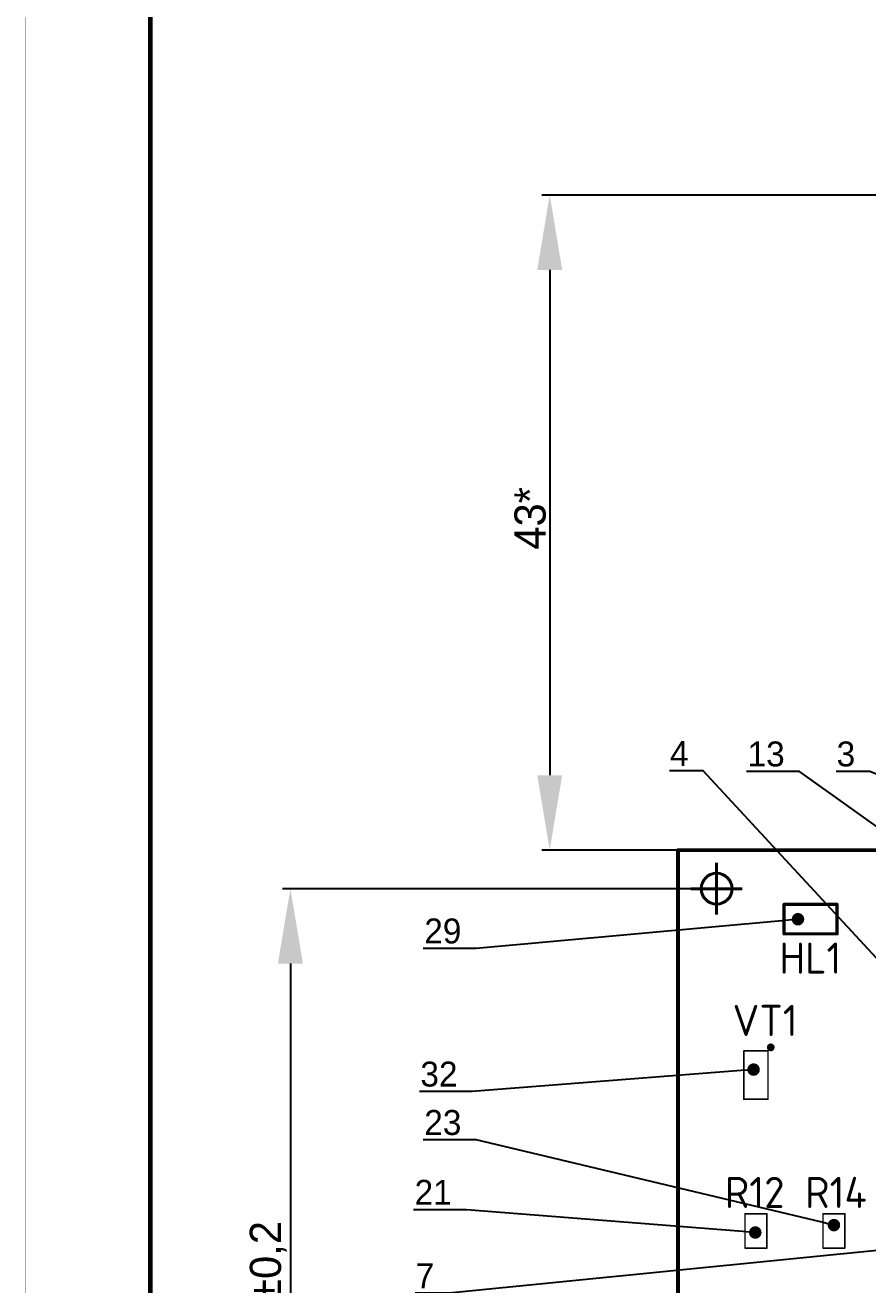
# Model space of a CAD drawing. Header units: millimetres. Extents: x 0 to 841, y 0 to 594.
# Drawn here: x 0 to 135, y 287.8 to 489.8 of the extents above; entities that cross this region are included whole.
import ezdxf
from ezdxf import colors
from ezdxf.entities.mleader import LeaderData, LeaderLine
from ezdxf.math import Vec2, Vec3

# ---------------------------------------------------------------- set-up
doc = ezdxf.new("R2010")
doc.units = ezdxf.units.MM
doc.layers.get('0').update_dxf_attribs({"lineweight": 50})
for name, color, linetype in [('Mechanical13', 56, 'Continuous'), ('Sheet', 255, 'Continuous'), ('маркировка', 38, 'Continuous')]:
    doc.layers.add(name, color=color, linetype=linetype)
doc.layers.add('Отверстия', color=7, linetype='Continuous', lineweight=30)
doc.layers.add('Позиции', color=131, linetype='Continuous', lineweight=40)
doc.styles.add('Gost', font='GOST type B.ttf', dxfattribs={"oblique": 15, "height": 6})
doc.dimstyles.new('ISO-25', dxfattribs={"dimtxt": 2.5, "dimasz": 2.5, "dimexe": 1.25, "dimexo": 0.625, "dimtad": 1, "dimtxsty": 'Standard', "dimcen": 2.5, "dimadec": 0, "dimazin": 0, "dimtfac": 1, "dimtmove": 0, "dimatfit": 3, "dimfxl": 1, "dimarcsym": 0})

# ---------------------------------------------------------------- blocks, each defined once
blk = doc.blocks.new('*D38')
at = {"color": 0, "lineweight": -2, "transparency": 16777216}
for p, q in [((165.84, 462.56), (82.78, 462.56)), ((84.03, 450.56), (84.03, 369.53)), ((165.84, 357.53), (82.78, 357.53))]:
    blk.add_line(p, q, dxfattribs=at)
at = {"color": 0, "lineweight": 90, "transparency": 16777216}
for points in [[(82.03, 450.56), (86.03, 450.56), (84.03, 462.56)], [(82.03, 369.53), (86.03, 369.53), (84.03, 357.53)]]:
    blk.add_solid(points, dxfattribs=at)
at = {"layer": 'Defpoints', "color": 0, "lineweight": 90, "transparency": 16777216}
for p in [(166.47, 462.56), (84.03, 357.53), (166.47, 357.53)]:
    blk.add_point(p, dxfattribs=at)
at = {"color": 0, "lineweight": 40, "transparency": 16777216, "insert": (80.91, 410.73), "char_height": 2.5, "attachment_point": 5, "rotation": 90}
blk.add_mtext('{\\H2x;43*}', dxfattribs=at)
blk = doc.blocks.new('*D39')
at = {"color": 0, "lineweight": -2, "transparency": 16777216}
for p, q in [((110.15, 351.34), (41.21, 351.34)), ((42.46, 339.34), (42.46, 233.4)), ((110.15, 221.4), (41.21, 221.4))]:
    blk.add_line(p, q, dxfattribs=at)
at = {"color": 0, "lineweight": 90, "transparency": 16777216}
for points in [[(40.46, 339.34), (44.46, 339.34), (42.46, 351.34)], [(40.46, 233.4), (44.46, 233.4), (42.46, 221.4)]]:
    blk.add_solid(points, dxfattribs=at)
at = {"layer": 'Defpoints', "color": 0, "lineweight": 90, "transparency": 16777216}
for p in [(110.78, 351.34), (42.46, 221.4), (110.78, 221.4)]:
    blk.add_point(p, dxfattribs=at)
at = {"color": 0, "lineweight": 40, "transparency": 16777216, "insert": (38.92, 287.86), "char_height": 2.5, "attachment_point": 5, "rotation": 90}
blk.add_mtext('{\\H2x;52%%P0,2}', dxfattribs=at)
blk = doc.blocks.new('_Dot')
at = {"color": 0, "linetype": 'ByBlock', "lineweight": -2}
blk.add_line((-0.5, 0), (-1, 0), dxfattribs=at)
at = {"color": 0, "linetype": 'ByBlock', "lineweight": 90, "const_width": 0.5}
blk.add_lwpolyline([(-0.25, 0, 1), (0.25, 0, 1)], format="xyb", close=True, dxfattribs=at)

msp = doc.modelspace()

# ---------------------------------------------------------------- linework, layer by layer
at = {"layer": 'Mechanical13', "lineweight": 40, "const_width": 0.25}
for points in [[(115.152, 317.592), (115.152, 325.342)], [(115.152, 325.342), (119.027, 325.342)], [(119.027, 317.592), (119.027, 325.342)], [(115.152, 317.592), (119.027, 317.592)], [(115.339, 299.217), (118.839, 299.217)], [(115.339, 293.717), (115.339, 299.217)], [(118.839, 293.717), (118.839, 299.217)], [(127.839, 299.217), (131.339, 299.217)], [(127.839, 293.717), (127.839, 299.217)], [(131.339, 293.717), (131.339, 299.217)], [(115.339, 293.717), (118.839, 293.717)], [(127.839, 293.717), (131.339, 293.717)]]:
    msp.add_lwpolyline(points, dxfattribs=at)
at = {"layer": 'Mechanical13', "lineweight": 40, "const_width": 0.125}
for points in [[(115.089, 325.342, 1), (115.214, 325.342, 1)], [(115.089, 325.342, 1), (115.214, 325.342, 1)], [(118.964, 325.342, 1), (119.089, 325.342, 1)], [(118.964, 325.342, 1), (119.089, 325.342, 1)], [(115.089, 317.592, 1), (115.214, 317.592, 1)], [(115.089, 317.592, 1), (115.214, 317.592, 1)], [(118.964, 317.592, 1), (119.089, 317.592, 1)], [(118.964, 317.592, 1), (119.089, 317.592, 1)], [(115.277, 299.217, 1), (115.402, 299.217, 1)], [(115.277, 299.217, 1), (115.402, 299.217, 1)], [(118.777, 299.217, 1), (118.902, 299.217, 1)], [(118.777, 299.217, 1), (118.902, 299.217, 1)], [(127.777, 299.217, 1), (127.902, 299.217, 1)], [(127.777, 299.217, 1), (127.902, 299.217, 1)], [(131.277, 299.217, 1), (131.402, 299.217, 1)], [(131.277, 299.217, 1), (131.402, 299.217, 1)], [(115.277, 293.717, 1), (115.402, 293.717, 1)], [(115.277, 293.717, 1), (115.402, 293.717, 1)], [(118.777, 293.717, 1), (118.902, 293.717, 1)], [(118.777, 293.717, 1), (118.902, 293.717, 1)], [(127.777, 293.717, 1), (127.902, 293.717, 1)], [(127.777, 293.717, 1), (127.902, 293.717, 1)], [(131.277, 293.717, 1), (131.402, 293.717, 1)], [(131.277, 293.717, 1), (131.402, 293.717, 1)]]:
    msp.add_lwpolyline(points, format="xyb", close=True, dxfattribs=at)
at = {"layer": 'Sheet', "lineweight": 40}
for points, const_width in [([(0, 594), (840.958, 594), (840.958, 0.042), (0, 0.042), (0, 594)], 0.0991), ([(20, 5), (20, 589)], 0.749)]:
    msp.add_lwpolyline(points, dxfattribs=dict(at, const_width=const_width))
at = {"layer": 'маркировка', "lineweight": 40}
for points, const_width in [([(104.591, 357.529), (166.466, 357.529)], 0.629), ([(104.591, 215.217), (104.591, 357.529)], 0.629), ([(121.589, 348.842), (130.089, 348.842)], 0.5), ([(121.589, 344.092), (121.589, 348.842)], 0.5), ([(130.089, 344.092), (130.089, 348.842)], 0.5), ([(121.589, 344.092), (130.089, 344.092)], 0.5)]:
    msp.add_lwpolyline(points, dxfattribs=dict(at, const_width=const_width))
for points, const_width in [([(104.433, 357.529, 1), (104.748, 357.529, 1)], 0.314), ([(104.433, 357.529, 1), (104.748, 357.529, 1)], 0.314), ([(121.464, 348.842, 1), (121.714, 348.842, 1)], 0.25), ([(121.464, 348.842, 1), (121.714, 348.842, 1)], 0.25), ([(129.964, 348.842, 1), (130.214, 348.842, 1)], 0.25), ([(129.964, 348.842, 1), (130.214, 348.842, 1)], 0.25), ([(121.464, 344.092, 1), (121.714, 344.092, 1)], 0.25), ([(121.464, 344.092, 1), (121.714, 344.092, 1)], 0.25), ([(129.964, 344.092, 1), (130.214, 344.092, 1)], 0.25), ([(129.964, 344.092, 1), (130.214, 344.092, 1)], 0.25), ([(119.777, 325.904, 1), (119.152, 325.904, 1)], 0.625), ([(118.995, 325.904, 1), (119.308, 325.904, 1)], 0.312), ([(119.62, 325.904, 1), (119.933, 325.904, 1)], 0.312)]:
    msp.add_lwpolyline(points, format="xyb", close=True, dxfattribs=dict(at, const_width=const_width))
at = {"layer": 'Отверстия', "lineweight": 40}
for p, q in [((110.778, 351.342), (110.778, 355.467)), ((110.778, 355.467), (110.778, 351.342)), ((110.778, 351.342), (106.653, 351.342)), ((106.653, 351.342), (110.778, 351.342)), ((110.778, 351.342), (110.778, 347.217)), ((110.778, 347.217), (110.778, 351.342)), ((110.778, 351.342), (114.903, 351.342))]:
    msp.add_line(p, q, dxfattribs=at)
msp.add_circle((110.778, 351.342), 2.475, dxfattribs=at)

# ---------------------------------------------------------------- texts
at = {"layer": 'маркировка', "lineweight": 40, "style": 'Gost'}
for s, p in [('HL1', (120.839, 337.717)), ('VT1', (113.339, 327.717)), ('R12', (112.086, 300.14)), ('R14', (124.955, 300.14))]:
    msp.add_text(s, height=5, dxfattribs=at).set_placement(p)

# ---------------------------------------------------------------- dimensions: what is measured, and where the dimension line sits
at = {"lineweight": 40}
for base, p1, p2, text, picture, middle in [((84.035, 357.529), (166.466, 462.56), (166.466, 357.529), '{\\H2x;43*}', '*D38', (84.035, 410.732)), ((42.457, 221.404), (110.778, 351.342), (110.778, 221.404), '{\\H2x;52%%P0,2}', '*D39', (42.457, 287.858))]:
    dim = msp.add_linear_dim(base=base, p1=p1, p2=p2, angle=90, text=text, dimstyle='ISO-25', override={"dimasz": 12}, dxfattribs=at)
    dim.commit()
    dim.dimension.update_dxf_attribs({"geometry": picture, "text_midpoint": middle, "dimtype": 160})

# ---------------------------------------------------------------- leaders
at = {"layer": 'Позиции', "lineweight": 40}
ml = msp.add_multileader_mtext('Standard', dxfattribs=at)
ml.set_content('4', color=256)
ml.set_leader_properties()
ml.set_arrow_properties(name='DOT')
ml.build(insert=Vec2(0, 0))
ml.multileader.update_dxf_attribs({"text_right_attachment_type": 6, "dogleg_length": 0.36, "arrow_head_size": 2})
ctx = ml.context
ctx.base_point, ctx.arrow_head_size, ctx.plane_origin = Vec3(101.619, 373.018), 2, Vec3(153.569, 321.63)
ctx.right_attachment, ctx.text_align_type = 6, 2
notes = []
notes.append((ctx, [(0, (1, 1, 0), (108.646, 370.218), (-1, 0), 0.36, [(0, [(153.569, 321.63)], 0, [])])]))
ctx.mtext.insert, ctx.mtext.alignment, ctx.mtext.flow_direction = Vec3(106.286, 375.018), 3, 5
ml = msp.add_multileader_mtext('Standard', dxfattribs=at)
ml.set_content('13', color=256)
ml.set_leader_properties()
ml.set_arrow_properties(name='DOT')
ml.build(insert=Vec2(0, 0))
ml.multileader.update_dxf_attribs({"text_right_attachment_type": 6, "dogleg_length": 0.36, "arrow_head_size": 2})
ctx = ml.context
ctx.base_point, ctx.arrow_head_size, ctx.plane_origin = Vec3(114.363, 372.948), 2, Vec3(191.336, 322.017)
ctx.right_attachment, ctx.text_align_type = 6, 2
notes.append((ctx, [(0, (1, 1, 0), (124.056, 370.148), (-1, 0), 0.36, [(0, [(191.336, 322.017)], 0, [])])]))
ctx.mtext.insert, ctx.mtext.alignment, ctx.mtext.flow_direction = Vec3(121.696, 374.948), 3, 5
ml = msp.add_multileader_mtext('Standard', dxfattribs=at)
ml.set_content('3', color=256)
ml.set_leader_properties()
ml.set_arrow_properties(name='DOT')
ml.build(insert=Vec2(0, 0))
ml.multileader.update_dxf_attribs({"text_right_attachment_type": 6, "dogleg_length": 0.36, "arrow_head_size": 2})
ctx = ml.context
ctx.base_point, ctx.arrow_head_size, ctx.plane_origin = Vec3(128.329, 372.948), 2, Vec3(223.574, 333.724)
ctx.right_attachment, ctx.text_align_type = 6, 2
notes.append((ctx, [(0, (1, 1, 0), (135.355, 370.148), (-1, 0), 0.36, [(0, [(223.574, 333.724)], 0, [])])]))
ctx.mtext.insert, ctx.mtext.alignment, ctx.mtext.flow_direction = Vec3(132.995, 374.948), 3, 5
ml = msp.add_multileader_mtext('Standard', dxfattribs=at)
ml.set_content('29', color=256)
ml.set_leader_properties()
ml.set_arrow_properties(name='DOT')
ml.build(insert=Vec2(0, 0))
ml.multileader.update_dxf_attribs({"text_right_attachment_type": 6, "dogleg_length": 0.36, "arrow_head_size": 2})
ctx = ml.context
ctx.base_point, ctx.arrow_head_size, ctx.plane_origin = Vec3(61.203, 344.564), 2, Vec3(123.824, 346.45)
ctx.right_attachment, ctx.text_align_type = 6, 2
notes.append((ctx, [(0, (1, 1, 0), (72.23, 341.764), (-1, 0), 0.36, [(0, [(123.824, 346.45)], 0, [])])]))
ctx.mtext.insert, ctx.mtext.alignment, ctx.mtext.flow_direction = Vec3(69.87, 346.564), 3, 5
ml = msp.add_multileader_mtext('Standard', dxfattribs=at)
ml.set_content('32', color=256)
ml.set_leader_properties()
ml.set_arrow_properties(name='DOT')
ml.build(insert=Vec2(0, 0))
ml.multileader.update_dxf_attribs({"text_right_attachment_type": 6, "dogleg_length": 0.36, "arrow_head_size": 2})
ctx = ml.context
ctx.base_point, ctx.arrow_head_size, ctx.plane_origin = Vec3(60.583, 321.62), 2, Vec3(116.706, 322.335)
ctx.right_attachment, ctx.text_align_type = 6, 2
notes.append((ctx, [(0, (1, 1, 0), (71.609, 318.82), (-1, 0), 0.36, [(0, [(116.706, 322.335)], 0, [])])]))
ctx.mtext.insert, ctx.mtext.alignment, ctx.mtext.flow_direction = Vec3(69.249, 323.62), 3, 5
ml = msp.add_multileader_mtext('Standard', dxfattribs=at)
ml.set_content('23', color=256)
ml.set_leader_properties()
ml.set_arrow_properties(name='DOT')
ml.build(insert=Vec2(0, 0))
ml.multileader.update_dxf_attribs({"text_right_attachment_type": 6, "dogleg_length": 0.36, "arrow_head_size": 2})
ctx = ml.context
ctx.base_point, ctx.arrow_head_size, ctx.plane_origin = Vec3(61.203, 313.858), 2, Vec3(129.589, 297.399)
ctx.right_attachment, ctx.text_align_type = 6, 2
notes.append((ctx, [(0, (1, 1, 0), (72.23, 311.058), (-1, 0), 0.36, [(0, [(129.589, 297.399)], 0, [])])]))
ctx.mtext.insert, ctx.mtext.alignment, ctx.mtext.flow_direction = Vec3(69.87, 315.858), 3, 5
ml = msp.add_multileader_mtext('Standard', dxfattribs=at)
ml.set_content('21', color=256)
ml.set_leader_properties()
ml.set_arrow_properties(name='DOT')
ml.build(insert=Vec2(0, 0))
ml.multileader.update_dxf_attribs({"text_right_attachment_type": 6, "dogleg_length": 0.36, "arrow_head_size": 2})
ctx = ml.context
ctx.base_point, ctx.arrow_head_size, ctx.plane_origin = Vec3(60.986, 302.655), 2, Vec3(116.981, 296.212)
ctx.right_attachment, ctx.text_align_type = 6, 2
notes.append((ctx, [(0, (1, 1, 0), (70.679, 299.855), (-1, 0), 0.36, [(0, [(116.981, 296.212)], 0, [])])]))
ctx.mtext.insert, ctx.mtext.alignment, ctx.mtext.flow_direction = Vec3(68.319, 304.655), 3, 5
ml = msp.add_multileader_mtext('Standard', dxfattribs=at)
ml.set_content('7', color=256)
ml.set_leader_properties()
ml.set_arrow_properties(name='DOT')
ml.build(insert=Vec2(0, 0))
ml.multileader.update_dxf_attribs({"text_right_attachment_type": 6, "dogleg_length": 0.36, "arrow_head_size": 2})
ctx = ml.context
ctx.base_point, ctx.arrow_head_size, ctx.plane_origin = Vec3(60.861, 289.281), 2, Vec3(154.209, 289.962)
ctx.right_attachment, ctx.text_align_type = 6, 2
notes.append((ctx, [(0, (1, 1, 0), (67.887, 286.481), (-1, 0), 0.36, [(0, [(155.11, 295.195)], 0, [])])]))
ctx.mtext.insert, ctx.mtext.alignment, ctx.mtext.flow_direction = Vec3(65.527, 291.281), 3, 5
for ctx, leaders in notes:
    for number, flags, end, landing, length, lines in leaders:
        leader = LeaderData()
        leader.index, (leader.has_last_leader_line, leader.has_dogleg_vector, leader.attachment_direction) = number, flags
        leader.last_leader_point, leader.dogleg_vector, leader.dogleg_length = Vec3(end), Vec3(landing), length
        for number, points, colour, breaks in lines:
            line = LeaderLine()
            line.index, line.vertices, line.color, line.breaks = number, Vec3.list(points), colors.encode_raw_color(colour), breaks
            leader.lines.append(line)
        ctx.leaders.append(leader)

doc.saveas('drawing.dxf')
